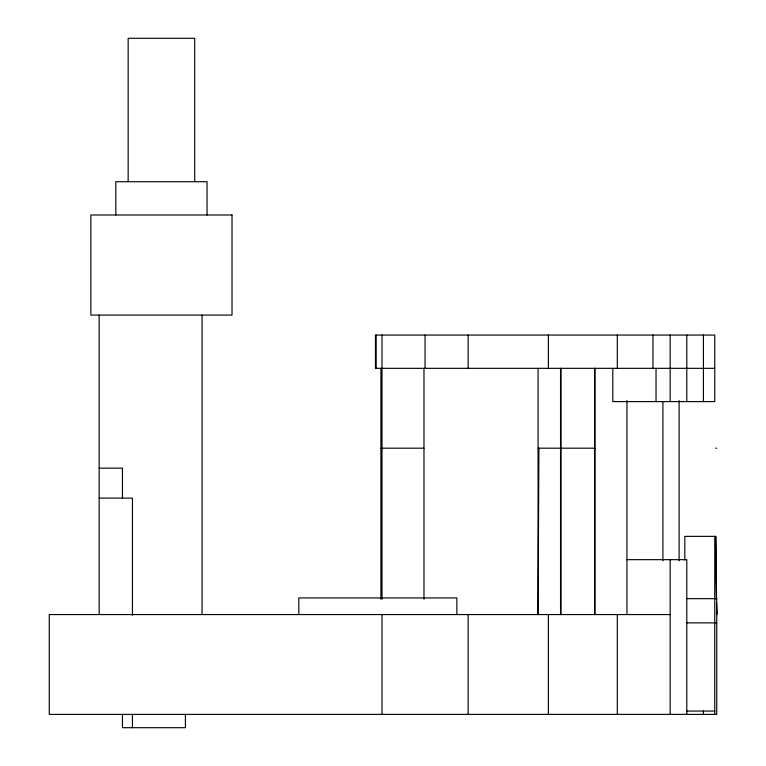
<?xml version="1.0" encoding="UTF-8"?>
<svg xmlns="http://www.w3.org/2000/svg" width="766" height="766" viewBox="0 0 766 766"><rect width="100%" height="100%" fill="white"/><g stroke="black" fill="none" stroke-linecap="round" stroke-linejoin="round"><path stroke-width="1.15" d="M538.9 448.187L538.067 614.562L538.067 368.331M714.755 368.331L375.445 368.331L375.445 335.058L714.755 335.058L714.755 401.604L612.81 401.604L612.81 368.331M380.922 448.187L423.981 448.187M538.067 448.187L595 448.187M715.75 448.187L716.746 448.187M99.168 468.15L122.464 468.15L122.464 498.101M99.168 498.101L132.441 498.101L132.441 615.213M716.545 599.165L715.75 536.372L684.814 536.372L684.814 560.07M626.952 559.659L686.796 559.659L686.796 714.391M686.796 598.658L716.746 598.658L716.746 714.391L49.254 714.391L49.254 614.562L670.173 614.562M687.112 622.882L716.746 622.882M686.796 711.059L714.755 711.059M716.411 599.012L715.75 536.372M716.593 607.39L716.746 614.562L716.593 602.718M714.755 536.372L714.755 714.391M703.418 335.058L703.418 401.604M703.418 711.059L703.418 714.391M686.796 335.058L686.796 401.604M679.116 400.599L679.116 560.779M670.173 335.058L670.173 401.604M670.173 559.659L670.173 714.391M662.906 401.604L662.906 560.731M656.031 368.331L656.031 401.604M652.948 335.058L652.948 368.331M626.952 400.599L626.952 614.562M617.3 335.058L617.3 368.331M617.3 614.562L617.3 714.391M595 368.331L595 614.562M594.569 368.331L594.569 614.562M560.98 368.331L560.98 614.562M560.549 368.331L560.549 614.562M548.379 335.058L548.379 368.331M548.379 614.562L548.379 714.391M468.131 335.058L468.131 368.331M468.131 614.562L468.131 714.391M456.871 614.562L456.871 597.93L298.817 597.93L298.817 614.562M425.063 335.058L425.063 368.331M423.981 368.331L423.981 599.117M382.004 335.058L382.004 599.117M382.004 614.562L382.004 714.391M380.922 368.331L380.922 599.117M376.163 335.058L376.163 368.331M207.05 214.987L207.05 181.714L115.81 181.714L115.81 214.987M202.061 315.085L202.061 614.562M194.708 181.714L194.708 38.3L128.152 38.3L128.152 181.714M185.42 714.391L185.42 727.7L122.464 727.7L122.464 714.391M132.441 714.391L132.441 727.7M99.168 315.085L99.168 614.562M232.012 214.987L90.848 214.987L90.848 315.085L232.012 315.085L232.012 214.987"/></g></svg>
